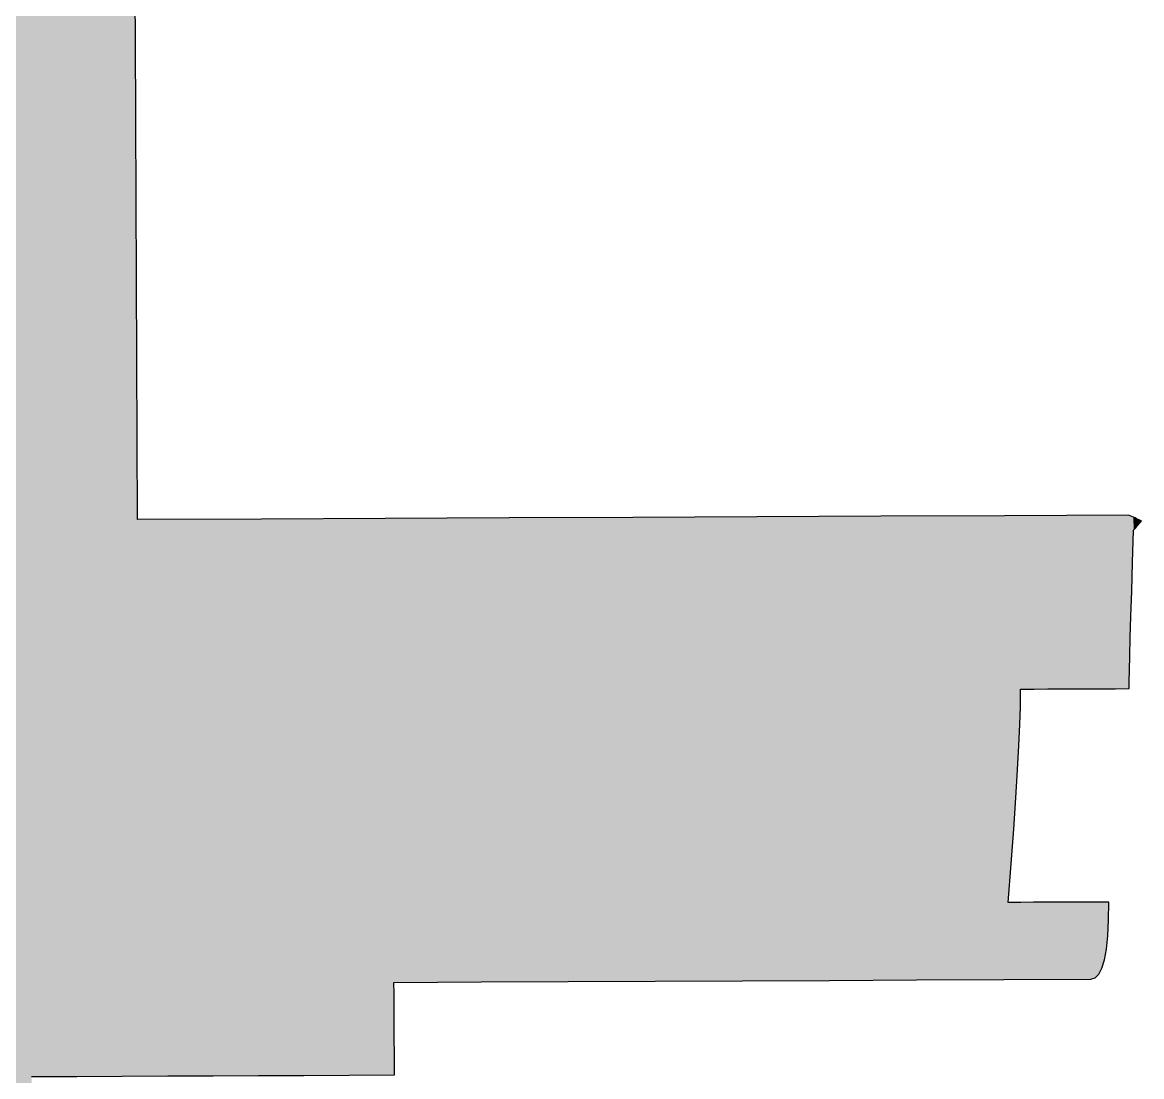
# Model space of a CAD drawing. Extents: x 4.5 to 35.8, y -15.7 to -10.4.
# Drawn here: x 16.374 to 18.541, y -13.656 to -11.614 of the extents above; entities that cross this region are included whole.
import ezdxf

# ---------------------------------------------------------------- set-up
doc = ezdxf.new("R2010")
doc.units = 0
doc.layers.add('LAYER_1', color=7, linetype='CONTINUOUS')

# ---------------------------------------------------------------- blocks, each defined once
blk = doc.blocks.new('*U5')
at = {"layer": 'LAYER_1', "color": 7}
for points in [[(16.3922, -14.2069), (16.3429, -10.4681), (16.3922, -10.4678)], [(16.3429, -14.2071), (16.3429, -10.4681), (16.3922, -14.2069)], [(16.3922, -13.6557), (16.3922, -10.4678), (16.3922, -13.6557)], [(16.3922, -13.6557), (16.3922, -10.4678), (16.3922, -10.4678)], [(16.3922, -13.6557), (16.3922, -10.4678), (16.3923, -13.6557)], [(16.3923, -13.6557), (16.3922, -10.4678), (16.3923, -10.4678)], [(16.3923, -13.6557), (16.3923, -10.4678), (16.3923, -13.6557)], [(16.3923, -13.6557), (16.3923, -10.4678), (16.3923, -10.4678)], [(16.3923, -13.6557), (16.3923, -10.4678), (16.3923, -13.6557)], [(16.3923, -13.6557), (16.3923, -10.4678), (16.3923, -10.4678)], [(16.3923, -13.6557), (16.3923, -10.4678), (16.3924, -13.6557)], [(16.3924, -13.6557), (16.3923, -10.4678), (16.3924, -10.4678)], [(16.3924, -13.6557), (16.3924, -10.4678), (16.3924, -13.6557)], [(16.3924, -13.6557), (16.3924, -10.4678), (16.3924, -10.4678)], [(16.3924, -13.6557), (16.3924, -10.4678), (16.3924, -13.6557)], [(16.3924, -13.6557), (16.3924, -10.4678), (16.3924, -10.4678)], [(16.3924, -13.6557), (16.3924, -10.4678), (16.3925, -13.6557)], [(16.3925, -13.6557), (16.3924, -10.4678), (16.3925, -10.4678)], [(16.3925, -13.6557), (16.3925, -10.4678), (16.4112, -13.6556)], [(16.4112, -13.6556), (16.3925, -10.4678), (16.4112, -10.4678)], [(16.4188, -13.6556), (16.4112, -10.4678), (16.4188, -10.4677)], [(16.4112, -13.6556), (16.4112, -10.4678), (16.4188, -13.6556)], [(16.4188, -13.6556), (16.4188, -10.4677), (16.4265, -13.6556)], [(16.4265, -13.6556), (16.4188, -10.4677), (16.4265, -10.4677)], [(16.4265, -13.6556), (16.4265, -10.4677), (16.4268, -13.6556)], [(16.4268, -13.6556), (16.4265, -10.4677), (16.4268, -10.4677)], [(16.4451, -13.6555), (16.4268, -10.4677), (16.4451, -10.4676)], [(16.4268, -13.6556), (16.4268, -10.4677), (16.4451, -13.6555)], [(16.4713, -13.6554), (16.4451, -10.4676), (16.4713, -10.4675)], [(16.4451, -13.6555), (16.4451, -10.4676), (16.4713, -13.6554)], [(16.48, -13.6553), (16.4713, -10.4675), (16.48, -10.4674)], [(16.4713, -13.6554), (16.4713, -10.4675), (16.48, -13.6553)], [(16.48, -13.6553), (16.48, -10.4674), (16.4976, -13.6552)], [(16.4976, -13.6552), (16.48, -10.4674), (16.4976, -10.4674)], [(16.506, -13.6552), (16.4976, -10.4674), (16.506, -10.4673)], [(16.4976, -13.6552), (16.4976, -10.4674), (16.506, -13.6552)], [(16.506, -13.6552), (16.506, -10.4673), (16.5089, -13.6552)], [(16.5089, -13.6552), (16.506, -10.4673), (16.5089, -10.4673)], [(16.5089, -13.6552), (16.5089, -10.4673), (16.5105, -13.6552)], [(16.5105, -13.6552), (16.5089, -10.4673), (16.5105, -10.4673)], [(16.5105, -13.6552), (16.5105, -10.4673), (16.5108, -13.6552)], [(16.5108, -13.6552), (16.5105, -10.4673), (16.5108, -10.4673)], [(16.5239, -13.6551), (16.5108, -10.4673), (16.5239, -10.4672)], [(16.5108, -13.6552), (16.5108, -10.4673), (16.5239, -13.6551)], [(16.5502, -13.655), (16.5239, -10.4672), (16.5502, -10.4671)], [(16.5239, -13.6551), (16.5239, -10.4672), (16.5502, -13.655)], [(16.5678, -13.6549), (16.5502, -10.4671), (16.5678, -10.467)], [(16.5502, -13.655), (16.5502, -10.4671), (16.5678, -13.6549)], [(16.5678, -13.6549), (16.5678, -10.467), (16.5765, -13.6549)], [(16.5765, -13.6549), (16.5678, -10.467), (16.5765, -10.467)], [(16.5915, -13.6548), (16.5765, -10.467), (16.5915, -10.4669)], [(16.5765, -13.6549), (16.5765, -10.467), (16.5915, -13.6548)], [(16.5915, -13.6548), (16.5915, -11.3362), (16.5922, -13.6548)], [(16.5922, -13.6548), (16.5915, -11.3362), (16.5922, -11.4913)], [(16.5922, -13.6548), (16.5922, -11.4913), (16.593, -13.6548)], [(16.593, -13.6548), (16.5922, -11.4913), (16.593, -11.6465)], [(16.593, -13.6548), (16.593, -11.6465), (16.5937, -13.6548)], [(16.5937, -13.6548), (16.593, -11.6465), (16.5937, -11.8016)], [(16.5937, -13.6548), (16.5937, -11.8016), (16.5944, -13.6548)], [(16.5944, -13.6548), (16.5937, -11.8016), (16.5944, -11.9567)], [(16.5944, -13.6548), (16.5944, -11.9567), (16.5944, -13.6548)], [(16.5944, -13.6548), (16.5944, -11.9567), (16.5944, -11.9661)], [(16.5944, -13.6548), (16.5944, -11.9661), (16.5945, -13.6548)], [(16.5945, -13.6548), (16.5944, -11.9661), (16.5945, -11.9755)], [(16.5945, -13.6548), (16.5945, -11.9755), (16.5945, -13.6548)], [(16.5945, -13.6548), (16.5945, -11.9755), (16.5945, -11.985)], [(16.5945, -13.6548), (16.5945, -11.985), (16.5946, -13.6548)], [(16.5946, -13.6548), (16.5945, -11.985), (16.5946, -11.9944)], [(16.5946, -13.6548), (16.5946, -11.9944), (16.5946, -13.6548)], [(16.5946, -13.6548), (16.5946, -11.9944), (16.5946, -12.0038)], [(16.5946, -13.6548), (16.5946, -12.0038), (16.5946, -13.6548)], [(16.5946, -13.6548), (16.5946, -12.0038), (16.5946, -12.0085)], [(16.5946, -13.6548), (16.5946, -12.0085), (16.5947, -13.6548)], [(16.5947, -13.6548), (16.5946, -12.0085), (16.5947, -12.0179)], [(16.5947, -13.6548), (16.5947, -12.0179), (16.5947, -13.6548)], [(16.5947, -13.6548), (16.5947, -12.0179), (16.5947, -12.0273)], [(16.5947, -13.6548), (16.5947, -12.0273), (16.5948, -13.6548)], [(16.5948, -13.6548), (16.5947, -12.0273), (16.5948, -12.0367)], [(16.5948, -13.6548), (16.5948, -12.0367), (16.5951, -13.6548)], [(16.5951, -13.6548), (16.5948, -12.0367), (16.5951, -12.1119)], [(16.5951, -13.6548), (16.5951, -12.1119), (16.5958, -13.6548)], [(16.5958, -13.6548), (16.5951, -12.1119), (16.5958, -12.267)], [(16.5958, -13.6548), (16.5958, -12.267), (16.5966, -13.6548)], [(16.5966, -13.6548), (16.5958, -12.267), (16.5966, -12.4222)], [(16.5966, -13.6548), (16.5966, -12.4222), (16.5973, -13.6548)], [(16.5973, -13.6548), (16.5966, -12.4222), (16.5973, -12.5773)], [(16.5973, -13.6548), (16.5973, -12.5773), (16.6008, -13.6548)], [(16.6008, -13.6548), (16.5973, -12.5773), (16.6008, -12.5773)], [(16.6008, -13.6548), (16.6008, -12.5773), (16.6021, -13.6548)], [(16.6021, -13.6548), (16.6008, -12.5773), (16.6021, -12.5773)], [(16.6021, -13.6548), (16.6021, -12.5773), (16.6028, -13.6548)], [(16.6028, -13.6548), (16.6021, -12.5773), (16.6028, -12.5773)], [(16.6028, -13.6548), (16.6028, -12.5773), (16.603, -13.6548)], [(16.603, -13.6548), (16.6028, -12.5773), (16.603, -12.5773)], [(16.603, -13.6548), (16.603, -12.5773), (16.6033, -13.6548)], [(16.6033, -13.6548), (16.603, -12.5773), (16.6033, -12.5773)], [(16.6033, -13.6548), (16.6033, -12.5773), (16.6034, -13.6548)], [(16.6034, -13.6548), (16.6033, -12.5773), (16.6034, -12.5773)], [(16.6034, -13.6548), (16.6034, -12.5773), (16.6035, -13.6548)], [(16.6035, -13.6548), (16.6034, -12.5773), (16.6035, -12.5773)], [(16.6035, -13.6548), (16.6035, -12.5773), (16.6037, -13.6547)], [(16.6037, -13.6547), (16.6035, -12.5773), (16.6037, -12.5773)], [(16.6037, -13.6547), (16.6037, -12.5773), (16.604, -13.6547)], [(16.604, -13.6547), (16.6037, -12.5773), (16.604, -12.5773)], [(16.604, -13.6547), (16.604, -12.5773), (16.6042, -13.6547)], [(16.6042, -13.6547), (16.604, -12.5773), (16.6042, -12.5773)], [(16.6042, -13.6547), (16.6042, -12.5773), (16.6045, -13.6547)], [(16.6045, -13.6547), (16.6042, -12.5773), (16.6045, -12.5773)], [(16.6045, -13.6547), (16.6045, -12.5773), (16.6047, -13.6547)], [(16.6047, -13.6547), (16.6045, -12.5773), (16.6047, -12.5773)], [(16.6047, -13.6547), (16.6047, -12.5773), (16.6047, -13.6547)], [(16.6047, -13.6547), (16.6047, -12.5773), (16.6047, -12.5773)], [(16.6047, -13.6547), (16.6047, -12.5773), (16.6053, -13.6547)], [(16.6053, -13.6547), (16.6047, -12.5773), (16.6053, -12.5773)], [(16.6053, -13.6547), (16.6053, -12.5773), (16.606, -13.6547)], [(16.606, -13.6547), (16.6053, -12.5773), (16.606, -12.5773)], [(16.606, -13.6547), (16.606, -12.5773), (16.606, -13.6547)], [(16.606, -13.6547), (16.606, -12.5773), (16.606, -12.5773)], [(16.606, -13.6547), (16.606, -12.5773), (16.6068, -13.6547)], [(16.6068, -13.6547), (16.606, -12.5773), (16.6068, -12.5773)], [(16.6068, -13.6547), (16.6068, -12.5773), (16.6073, -13.6547)], [(16.6073, -13.6547), (16.6068, -12.5773), (16.6073, -12.5773)], [(16.6073, -13.6547), (16.6073, -12.5773), (16.6075, -13.6547)], [(16.6075, -13.6547), (16.6073, -12.5773), (16.6075, -12.5773)], [(16.6075, -13.6547), (16.6075, -12.5773), (16.6082, -13.6547)], [(16.6082, -13.6547), (16.6075, -12.5773), (16.6082, -12.5773)], [(16.6082, -13.6547), (16.6082, -12.5773), (16.6086, -13.6547)], [(16.6086, -13.6547), (16.6082, -12.5773), (16.6086, -12.5773)], [(16.6086, -13.6547), (16.6086, -12.5773), (16.609, -13.6547)], [(16.609, -13.6547), (16.6086, -12.5773), (16.609, -12.5773)], [(16.609, -13.6547), (16.609, -12.5773), (16.6097, -13.6547)], [(16.6097, -13.6547), (16.609, -12.5773), (16.6097, -12.5773)], [(16.6097, -13.6547), (16.6097, -12.5773), (16.6099, -13.6547)], [(16.6099, -13.6547), (16.6097, -12.5773), (16.6099, -12.5773)], [(16.6099, -13.6547), (16.6099, -12.5773), (16.6104, -13.6547)], [(16.6104, -13.6547), (16.6099, -12.5773), (16.6104, -12.5773)], [(16.6112, -13.6547), (16.6104, -12.5773), (16.6112, -12.5772)], [(16.6104, -13.6547), (16.6104, -12.5773), (16.6112, -13.6547)], [(16.6556, -13.6545), (16.6112, -12.5772), (16.6556, -12.577)], [(16.6112, -13.6547), (16.6112, -12.5772), (16.6556, -13.6545)], [(16.6925, -13.6543), (16.6556, -12.577), (16.6925, -12.5769)], [(16.6556, -13.6545), (16.6556, -12.577), (16.6925, -13.6543)], [(16.6925, -13.6543), (16.6925, -12.5769), (16.6931, -13.6543)], [(16.6931, -13.6543), (16.6925, -12.5769), (16.6931, -12.5769)], [(16.7435, -13.6541), (16.6931, -12.5769), (16.7435, -12.5766)], [(16.6931, -13.6543), (16.6931, -12.5769), (16.7435, -13.6541)], [(16.7804, -13.6539), (16.7435, -12.5766), (16.7804, -12.5765)], [(16.7435, -13.6541), (16.7435, -12.5766), (16.7804, -13.6539)], [(16.7804, -13.6539), (16.7804, -12.5765), (16.781, -13.6539)], [(16.781, -13.6539), (16.7804, -12.5765), (16.781, -12.5765)], [(16.8313, -13.6537), (16.781, -12.5765), (16.8313, -12.5762)], [(16.781, -13.6539), (16.781, -12.5765), (16.8313, -13.6537)], [(16.8313, -13.6537), (16.8313, -12.5762), (16.837, -13.6537)], [(16.837, -13.6537), (16.8313, -12.5762), (16.837, -12.5762)], [(16.8682, -13.6535), (16.837, -12.5762), (16.8682, -12.5761)], [(16.837, -13.6537), (16.837, -12.5762), (16.8682, -13.6535)], [(16.8682, -13.6535), (16.8682, -12.5761), (16.8688, -13.6535)], [(16.8688, -13.6535), (16.8682, -12.5761), (16.8688, -12.5761)], [(16.8688, -13.6535), (16.8688, -12.5761), (16.8697, -13.6535)], [(16.8697, -13.6535), (16.8688, -12.5761), (16.8697, -12.5761)], [(16.9191, -13.6533), (16.8697, -12.5761), (16.9191, -12.5758)], [(16.8697, -13.6535), (16.8697, -12.5761), (16.9191, -13.6533)], [(16.956, -13.6531), (16.9191, -12.5758), (16.956, -12.5757)], [(16.9191, -13.6533), (16.9191, -12.5758), (16.956, -13.6531)], [(16.956, -13.6531), (16.956, -12.5757), (16.9566, -13.6531)], [(16.9566, -13.6531), (16.956, -12.5757), (16.9566, -12.5757)], [(16.9697, -13.653), (16.9566, -12.5757), (16.9697, -12.5756)], [(16.9566, -13.6531), (16.9566, -12.5757), (16.9697, -13.653)], [(17.0069, -13.6529), (16.9697, -12.5756), (17.0069, -12.5755)], [(16.9697, -13.653), (16.9697, -12.5756), (17.0069, -13.6529)], [(17.0438, -13.6527), (17.0069, -12.5755), (17.0438, -12.5753)], [(17.0069, -13.6529), (17.0069, -12.5755), (17.0438, -13.6527)], [(17.0438, -13.6527), (17.0438, -12.5753), (17.0444, -13.6527)], [(17.0444, -13.6527), (17.0438, -12.5753), (17.0444, -12.5753)], [(17.0768, -13.6525), (17.0444, -12.5753), (17.0768, -12.5751)], [(17.0444, -13.6527), (17.0444, -12.5753), (17.0768, -13.6525)], [(17.0768, -13.6525), (17.0768, -12.5751), (17.0936, -13.6525)], [(17.0936, -13.6525), (17.0768, -12.5751), (17.0936, -12.5751)], [(17.0936, -13.4733), (17.0936, -12.5751), (17.0938, -13.4733)], [(17.0938, -13.4733), (17.0936, -12.5751), (17.0938, -12.5751)], [(17.0938, -13.4733), (17.0938, -12.5751), (17.0939, -13.4733)], [(17.0939, -13.4733), (17.0938, -12.5751), (17.0939, -12.5751)], [(17.0939, -13.4733), (17.0939, -12.5751), (17.094, -13.4733)], [(17.094, -13.4733), (17.0939, -12.5751), (17.094, -12.5751)], [(17.094, -13.4733), (17.094, -12.5751), (17.0942, -13.4733)], [(17.0942, -13.4733), (17.094, -12.5751), (17.0942, -12.5751)], [(17.0942, -13.4733), (17.0942, -12.5751), (17.0943, -13.4733)], [(17.0943, -13.4733), (17.0942, -12.5751), (17.0943, -12.5751)], [(17.0943, -13.4733), (17.0943, -12.5751), (17.0945, -13.4733)], [(17.0945, -13.4733), (17.0943, -12.5751), (17.0945, -12.5751)], [(17.0945, -13.4733), (17.0945, -12.5751), (17.0946, -13.4733)], [(17.0946, -13.4733), (17.0945, -12.5751), (17.0946, -12.5751)], [(17.0946, -13.4733), (17.0946, -12.5751), (17.0947, -13.4733)], [(17.0947, -13.4733), (17.0946, -12.5751), (17.0947, -12.5751)], [(17.1316, -13.4731), (17.0947, -12.5751), (17.1316, -12.5749)], [(17.0947, -13.4733), (17.0947, -12.5751), (17.1316, -13.4731)], [(17.1316, -13.4731), (17.1316, -12.5749), (17.1322, -13.4731)], [(17.1322, -13.4731), (17.1316, -12.5749), (17.1322, -12.5749)], [(17.1479, -13.473), (17.1322, -12.5749), (17.1479, -12.5748)], [(17.1322, -13.4731), (17.1322, -12.5749), (17.1479, -13.473)], [(17.2195, -13.4727), (17.1479, -12.5748), (17.2195, -12.5745)], [(17.1479, -13.473), (17.1479, -12.5748), (17.2195, -13.4727)], [(17.2195, -13.4727), (17.2195, -12.5745), (17.2201, -13.4727)], [(17.2201, -13.4727), (17.2195, -12.5745), (17.2201, -12.5745)], [(17.2622, -13.4725), (17.2201, -12.5745), (17.2622, -12.5743)], [(17.2201, -13.4727), (17.2201, -12.5745), (17.2622, -13.4725)], [(17.3073, -13.4723), (17.2622, -12.5743), (17.3073, -12.5741)], [(17.2622, -13.4725), (17.2622, -12.5743), (17.3073, -13.4723)], [(17.3073, -13.4723), (17.3073, -12.5741), (17.3074, -13.4723)], [(17.3074, -13.4723), (17.3073, -12.5741), (17.3074, -12.5741)], [(17.3074, -13.4723), (17.3074, -12.5741), (17.3074, -13.4723)], [(17.3074, -13.4723), (17.3074, -12.5741), (17.3074, -12.5741)], [(17.3074, -13.4723), (17.3074, -12.5741), (17.3075, -13.4723)], [(17.3075, -13.4723), (17.3074, -12.5741), (17.3075, -12.5741)], [(17.3075, -13.4723), (17.3075, -12.5741), (17.3076, -13.4723)], [(17.3076, -13.4723), (17.3075, -12.5741), (17.3076, -12.5741)], [(17.3076, -13.4723), (17.3076, -12.5741), (17.3076, -13.4723)], [(17.3076, -13.4723), (17.3076, -12.5741), (17.3076, -12.5741)], [(17.3076, -13.4723), (17.3076, -12.5741), (17.3077, -13.4723)], [(17.3077, -13.4723), (17.3076, -12.5741), (17.3077, -12.5741)], [(17.3077, -13.4723), (17.3077, -12.5741), (17.3078, -13.4723)], [(17.3078, -13.4723), (17.3077, -12.5741), (17.3078, -12.5741)], [(17.3078, -13.4723), (17.3078, -12.5741), (17.3079, -13.4723)], [(17.3079, -13.4723), (17.3078, -12.5741), (17.3079, -12.5741)], [(17.3165, -13.4722), (17.3079, -12.5741), (17.3165, -12.574)], [(17.3079, -13.4723), (17.3079, -12.5741), (17.3165, -13.4722)], [(17.4261, -13.4717), (17.3165, -12.574), (17.4261, -12.5735)], [(17.3165, -13.4722), (17.3165, -12.574), (17.4261, -13.4717)], [(17.4261, -13.4717), (17.4261, -12.5735), (17.4305, -13.4717)], [(17.4305, -13.4717), (17.4261, -12.5735), (17.4305, -12.5735)], [(17.4305, -13.4717), (17.4305, -12.5735), (17.4308, -13.4717)], [(17.4308, -13.4717), (17.4305, -12.5735), (17.4308, -12.5735)], [(17.5562, -13.4711), (17.4308, -12.5735), (17.5562, -12.5729)], [(17.4308, -13.4717), (17.4308, -12.5735), (17.5562, -13.4711)], [(17.5994, -13.4709), (17.5562, -12.5729), (17.5994, -12.5727)], [(17.5562, -13.4711), (17.5562, -12.5729), (17.5994, -13.4709)], [(17.7043, -13.4704), (17.5994, -12.5727), (17.7043, -12.5723)], [(17.5994, -13.4709), (17.5994, -12.5727), (17.7043, -13.4704)], [(17.768, -13.4701), (17.7043, -12.5723), (17.768, -12.572)], [(17.7043, -13.4704), (17.7043, -12.5723), (17.768, -13.4701)], [(17.796, -13.47), (17.768, -12.572), (17.796, -12.5719)], [(17.768, -13.4701), (17.768, -12.572), (17.796, -13.47)], [(17.8914, -13.4695), (17.796, -12.5719), (17.8914, -12.5714)], [(17.796, -13.47), (17.796, -12.5719), (17.8914, -13.4695)], [(17.9366, -13.4693), (17.8914, -12.5714), (17.9366, -12.5712)], [(17.8914, -13.4695), (17.8914, -12.5714), (17.9366, -13.4693)], [(17.9825, -13.4691), (17.9366, -12.5712), (17.9825, -12.571)], [(17.9366, -13.4693), (17.9366, -12.5712), (17.9825, -13.4691)], [(18.0357, -13.4689), (17.9825, -12.571), (18.0357, -12.5708)], [(17.9825, -13.4691), (17.9825, -12.571), (18.0357, -13.4689)], [(18.1052, -13.4685), (18.0357, -12.5708), (18.1052, -12.5704)], [(18.0357, -13.4689), (18.0357, -12.5708), (18.1052, -13.4685)], [(18.2606, -13.4678), (18.1052, -12.5704), (18.2606, -12.5697)], [(18.1052, -13.4685), (18.1052, -12.5704), (18.2606, -13.4678)], [(18.2606, -13.4678), (18.2606, -12.5697), (18.2738, -13.4677)], [(18.2738, -13.4677), (18.2606, -12.5697), (18.2738, -12.5697)], [(18.2738, -13.4677), (18.2738, -12.5697), (18.2755, -13.4677)], [(18.2755, -13.4677), (18.2738, -12.5697), (18.2755, -12.5697)], [(18.2827, -13.4677), (18.2755, -12.5697), (18.2827, -12.5696)], [(18.2755, -13.4677), (18.2755, -12.5697), (18.2827, -13.4677)], [(18.2827, -13.3184), (18.2827, -12.5696), (18.2884, -13.244)], [(18.2884, -13.244), (18.2827, -12.5696), (18.2884, -12.5696)], [(18.2884, -13.244), (18.2884, -12.5696), (18.2933, -13.1765)], [(18.2933, -13.1765), (18.2884, -12.5696), (18.2933, -12.5696)], [(18.2933, -13.1765), (18.2933, -12.5696), (18.2975, -13.1157)], [(18.2975, -13.1157), (18.2933, -12.5696), (18.2975, -12.5696)], [(18.2975, -13.1157), (18.2975, -12.5696), (18.3008, -13.0616)], [(18.3008, -13.0616), (18.2975, -12.5696), (18.3008, -12.5696)], [(18.3034, -13.0143), (18.3008, -12.5696), (18.3034, -12.5695)], [(18.3008, -13.0616), (18.3008, -12.5696), (18.3034, -13.0143)], [(18.3034, -13.0143), (18.3034, -12.5695), (18.3052, -12.9738)], [(18.3052, -12.9738), (18.3034, -12.5695), (18.3052, -12.5695)], [(18.3052, -12.9738), (18.3052, -12.5695), (18.3062, -12.94)], [(18.3062, -12.94), (18.3052, -12.5695), (18.3062, -12.5695)], [(18.3062, -12.94), (18.3062, -12.5695), (18.3064, -12.9129)], [(18.3064, -12.9129), (18.3062, -12.5695), (18.3064, -12.5695)], [(18.3064, -12.9129), (18.3064, -12.5695), (18.3064, -12.912)], [(18.3064, -12.912), (18.3064, -12.5695), (18.3064, -12.5695)], [(18.3064, -12.911), (18.3064, -12.5695), (18.3064, -12.9101)], [(18.3064, -12.9101), (18.3064, -12.5695), (18.3064, -12.5695)], [(18.3064, -12.9101), (18.3064, -12.5695), (18.3064, -12.9092)], [(18.3064, -12.9092), (18.3064, -12.5695), (18.3064, -12.5695)], [(18.3064, -12.9083), (18.3064, -12.5695), (18.3064, -12.9074)], [(18.3064, -12.9074), (18.3064, -12.5695), (18.3064, -12.5695)], [(18.3064, -12.9074), (18.3064, -12.5695), (18.3065, -12.9064)], [(18.3065, -12.9064), (18.3064, -12.5695), (18.3065, -12.5695)], [(18.3065, -12.9055), (18.3065, -12.5695), (18.307, -12.9055)], [(18.307, -12.9055), (18.3065, -12.5695), (18.307, -12.5695)], [(18.3314, -12.9054), (18.307, -12.5695), (18.3314, -12.5694)], [(18.307, -12.9055), (18.307, -12.5695), (18.3314, -12.9054)], [(18.3314, -12.9054), (18.3314, -12.5694), (18.3328, -12.9054)], [(18.3328, -12.9054), (18.3314, -12.5694), (18.3328, -12.5694)], [(18.3522, -12.9053), (18.3328, -12.5694), (18.3522, -12.5693)], [(18.3328, -12.9054), (18.3328, -12.5694), (18.3522, -12.9053)], [(18.3522, -12.9053), (18.3522, -12.5693), (18.3557, -12.9052)], [(18.3557, -12.9052), (18.3522, -12.5693), (18.3557, -12.5693)], [(18.3557, -12.9052), (18.3557, -12.5693), (18.359, -12.9052)], [(18.359, -12.9052), (18.3557, -12.5693), (18.359, -12.5693)], [(18.38, -12.9051), (18.359, -12.5693), (18.38, -12.5692)], [(18.359, -12.9052), (18.359, -12.5693), (18.38, -12.9051)], [(18.38, -12.9051), (18.38, -12.5692), (18.3853, -12.9051)], [(18.3853, -12.9051), (18.38, -12.5692), (18.3853, -12.5692)], [(18.4044, -12.905), (18.3853, -12.5692), (18.4044, -12.5691)], [(18.3853, -12.9051), (18.3853, -12.5692), (18.4044, -12.905)], [(18.4044, -12.905), (18.4044, -12.5691), (18.4116, -12.905)], [(18.4116, -12.905), (18.4044, -12.5691), (18.4116, -12.5691)], [(18.4287, -12.9049), (18.4116, -12.5691), (18.4287, -12.569)], [(18.4116, -12.905), (18.4116, -12.5691), (18.4287, -12.9049)], [(18.4379, -12.9048), (18.4287, -12.569), (18.4379, -12.5689)], [(18.4287, -12.9049), (18.4287, -12.569), (18.4379, -12.9048)], [(18.4379, -12.9048), (18.4379, -12.5689), (18.4423, -12.9048)], [(18.4423, -12.9048), (18.4379, -12.5689), (18.4423, -12.5689)], [(18.4423, -12.9048), (18.4423, -12.5689), (18.4507, -12.9048)], [(18.4507, -12.9048), (18.4423, -12.5689), (18.4507, -12.5689)], [(18.4507, -12.9048), (18.4507, -12.5689), (18.453, -12.9047)], [(18.453, -12.9047), (18.4507, -12.5689), (18.453, -12.5689)], [(18.458, -12.9047), (18.453, -12.5689), (18.458, -12.5688)], [(18.453, -12.9047), (18.453, -12.5689), (18.458, -12.9047)], [(18.458, -12.9047), (18.458, -12.5688), (18.4641, -12.9047)], [(18.4641, -12.9047), (18.458, -12.5688), (18.4641, -12.5688)], [(18.4641, -12.9047), (18.4641, -12.5688), (18.4642, -12.9047)], [(18.4642, -12.9047), (18.4641, -12.5688), (18.4642, -12.5688)], [(18.4642, -12.9047), (18.4642, -12.5688), (18.469, -12.9047)], [(18.469, -12.9047), (18.4642, -12.5688), (18.469, -12.5688)], [(18.469, -12.9047), (18.469, -12.5688), (18.4728, -12.9046)], [(18.4728, -12.9046), (18.469, -12.5688), (18.4728, -12.5688)], [(18.4728, -12.9046), (18.4728, -12.5688), (18.4755, -12.9046)], [(18.4755, -12.9046), (18.4728, -12.5688), (18.4755, -12.5688)], [(18.4755, -12.9046), (18.4755, -12.5688), (18.477, -12.9046)], [(18.477, -12.9046), (18.4755, -12.5688), (18.477, -12.5688)], [(18.477, -12.9046), (18.477, -12.5688), (18.4774, -12.9046)], [(18.4774, -12.9046), (18.477, -12.5688), (18.4774, -12.5688)], [(18.4905, -12.9046), (18.4774, -12.5688), (18.4905, -12.5687)], [(18.4774, -12.9046), (18.4774, -12.5688), (18.4905, -12.9046)], [(18.5152, -12.9044), (18.4905, -12.5687), (18.5152, -12.5686)], [(18.4905, -12.9046), (18.4905, -12.5687), (18.5152, -12.9044)], [(18.5152, -12.9044), (18.5152, -12.5686), (18.5168, -12.9044)], [(18.5168, -12.9044), (18.5152, -12.5686), (18.5168, -12.5693)], [(18.5168, -12.9044), (18.5168, -12.5693), (18.5168, -12.8901)], [(18.5168, -12.8901), (18.5168, -12.5693), (18.5168, -12.5693)], [(18.5168, -12.8901), (18.5168, -12.5693), (18.5172, -12.8689)], [(18.5172, -12.8689), (18.5168, -12.5693), (18.5172, -12.5694)], [(18.5172, -12.8689), (18.5172, -12.5694), (18.5179, -12.8408)], [(18.5179, -12.8408), (18.5172, -12.5694), (18.5179, -12.5697)], [(18.5179, -12.8408), (18.5179, -12.5697), (18.5184, -12.821)], [(18.5184, -12.821), (18.5179, -12.5697), (18.5184, -12.5699)], [(18.5184, -12.821), (18.5184, -12.5699), (18.5188, -12.8059)], [(18.5188, -12.8059), (18.5184, -12.5699), (18.5188, -12.5701)], [(18.5188, -12.8059), (18.5188, -12.5701), (18.5201, -12.7642)], [(18.5201, -12.7642), (18.5188, -12.5701), (18.5201, -12.5707)], [(18.5201, -12.7642), (18.5201, -12.5707), (18.5216, -12.7156)], [(18.5216, -12.7156), (18.5201, -12.5707), (18.5216, -12.5713)], [(18.5216, -12.7156), (18.5216, -12.5713), (18.5216, -12.7136)], [(18.5216, -12.7136), (18.5216, -12.5713), (18.5216, -12.5713)], [(18.5216, -12.7136), (18.5216, -12.5713), (18.5234, -12.6602)], [(18.5234, -12.6602), (18.5216, -12.5713), (18.5234, -12.5721)], [(18.5234, -12.6602), (18.5234, -12.5721), (18.5248, -12.6161)], [(18.5248, -12.6161), (18.5234, -12.5721), (18.5248, -12.5727)], [(18.5248, -12.6161), (18.5248, -12.5727), (18.5254, -12.5979)], [(18.5254, -12.5979), (18.5248, -12.5727), (18.5254, -12.573)], [(18.5254, -12.5979), (18.5254, -12.573), (18.5273, -12.5956)], [(18.5273, -12.5956), (18.5254, -12.573), (18.5273, -12.5738)], [(18.5273, -12.5956), (18.5273, -12.5738), (18.528, -12.5948)], [(18.528, -12.5948), (18.5273, -12.5738), (18.528, -12.5741)], [(18.528, -12.5948), (18.528, -12.5741), (18.5293, -12.5933)], [(18.5293, -12.5933), (18.528, -12.5741), (18.5293, -12.5746)], [(18.5293, -12.5933), (18.5293, -12.5746), (18.5312, -12.591)], [(18.5312, -12.591), (18.5293, -12.5746), (18.5312, -12.5755)], [(18.5312, -12.591), (18.5312, -12.5755), (18.5312, -12.591)], [(18.5312, -12.591), (18.5312, -12.5755), (18.5312, -12.5755)], [(18.5312, -12.591), (18.5312, -12.5755), (18.5331, -12.5887)], [(18.5331, -12.5887), (18.5312, -12.5755), (18.5331, -12.5763)], [(18.5331, -12.5887), (18.5331, -12.5763), (18.5344, -12.5872)], [(18.5344, -12.5872), (18.5331, -12.5763), (18.5344, -12.5768)], [(18.5344, -12.5872), (18.5344, -12.5768), (18.535, -12.5865)], [(18.535, -12.5865), (18.5344, -12.5768), (18.535, -12.5771)], [(18.535, -12.5865), (18.535, -12.5771), (18.537, -12.5842)], [(18.537, -12.5842), (18.535, -12.5771), (18.537, -12.5779)], [(18.537, -12.5842), (18.537, -12.5779), (18.5376, -12.5834)], [(18.5376, -12.5834), (18.537, -12.5779), (18.5376, -12.5782)], [(18.5376, -12.5834), (18.5376, -12.5782), (18.5388, -12.5819)], [(18.5388, -12.5819), (18.5376, -12.5782), (18.5388, -12.5787)], [(18.5388, -12.5819), (18.5388, -12.5787), (18.5389, -12.5819)], [(18.5389, -12.5819), (18.5388, -12.5787), (18.5389, -12.5787)], [(18.5389, -12.5819), (18.5389, -12.5787), (18.5408, -12.5796)], [(18.2827, -13.4677), (18.2827, -13.3184), (18.2884, -13.4677)], [(18.2884, -13.4677), (18.2827, -13.3184), (18.2884, -13.3184)], [(18.2933, -13.4676), (18.2884, -13.3184), (18.2933, -13.3183)], [(18.2884, -13.4677), (18.2884, -13.3184), (18.2933, -13.4676)], [(18.2933, -13.4676), (18.2933, -13.3183), (18.2975, -13.4676)], [(18.2975, -13.4676), (18.2933, -13.3183), (18.2975, -13.3183)], [(18.2975, -13.4676), (18.2975, -13.3183), (18.3008, -13.4676)], [(18.3008, -13.4676), (18.2975, -13.3183), (18.3008, -13.3183)], [(18.3008, -13.4676), (18.3008, -13.3183), (18.3034, -13.4676)], [(18.3034, -13.4676), (18.3008, -13.3183), (18.3034, -13.3183)], [(18.3034, -13.4676), (18.3034, -13.3183), (18.3052, -13.4676)], [(18.3052, -13.4676), (18.3034, -13.3183), (18.3052, -13.3183)], [(18.3052, -13.4676), (18.3052, -13.3183), (18.3062, -13.4676)], [(18.3062, -13.4676), (18.3052, -13.3183), (18.3062, -13.3183)], [(18.3062, -13.4676), (18.3062, -13.3183), (18.3064, -13.4676)], [(18.3064, -13.4676), (18.3062, -13.3183), (18.3064, -13.3183)], [(18.3064, -13.4676), (18.3064, -13.3183), (18.3064, -13.4676)], [(18.3064, -13.4676), (18.3064, -13.3183), (18.3064, -13.3183)], [(18.3064, -13.4676), (18.3064, -13.3183), (18.3064, -13.4676)], [(18.3064, -13.4676), (18.3064, -13.3183), (18.3064, -13.3183)], [(18.3064, -13.4676), (18.3064, -13.3183), (18.3064, -13.4676)], [(18.3064, -13.4676), (18.3064, -13.3183), (18.3064, -13.3183)], [(18.3064, -13.4676), (18.3064, -13.3183), (18.3064, -13.4676)], [(18.3064, -13.4676), (18.3064, -13.3183), (18.3064, -13.3183)], [(18.3064, -13.4676), (18.3064, -13.3183), (18.3065, -13.4676)], [(18.3065, -13.4676), (18.3064, -13.3183), (18.3065, -13.3183)], [(18.3065, -13.4676), (18.3065, -13.3183), (18.307, -13.4676)], [(18.307, -13.4676), (18.3065, -13.3183), (18.307, -13.3183)], [(18.3314, -13.4675), (18.307, -13.3183), (18.3314, -13.3182)], [(18.307, -13.4676), (18.307, -13.3183), (18.3314, -13.4675)], [(18.3314, -13.4675), (18.3314, -13.3182), (18.3328, -13.4675)], [(18.3328, -13.4675), (18.3314, -13.3182), (18.3328, -13.3182)], [(18.3522, -13.4674), (18.3328, -13.3182), (18.3522, -13.3181)], [(18.3328, -13.4675), (18.3328, -13.3182), (18.3522, -13.4674)], [(18.3522, -13.4674), (18.3522, -13.3181), (18.3557, -13.4674)], [(18.3557, -13.4674), (18.3522, -13.3181), (18.3557, -13.3181)], [(18.3557, -13.4674), (18.3557, -13.3181), (18.359, -13.4673)], [(18.359, -13.4673), (18.3557, -13.3181), (18.359, -13.3181)], [(18.38, -13.4672), (18.359, -13.3181), (18.38, -13.318)], [(18.359, -13.4673), (18.359, -13.3181), (18.38, -13.4672)], [(18.38, -13.4672), (18.38, -13.318), (18.3853, -13.4672)], [(18.3853, -13.4672), (18.38, -13.318), (18.3853, -13.318)], [(18.4044, -13.4671), (18.3853, -13.318), (18.4044, -13.3179)], [(18.3853, -13.4672), (18.3853, -13.318), (18.4044, -13.4671)], [(18.4044, -13.4671), (18.4044, -13.3179), (18.4116, -13.4671)], [(18.4116, -13.4671), (18.4044, -13.3179), (18.4116, -13.3179)], [(18.4287, -13.467), (18.4116, -13.3179), (18.4287, -13.3178)], [(18.4116, -13.4671), (18.4116, -13.3179), (18.4287, -13.467)], [(18.4287, -13.467), (18.4287, -13.3178), (18.4379, -13.467)], [(18.4379, -13.467), (18.4287, -13.3178), (18.4379, -13.3178)], [(18.4379, -13.467), (18.4379, -13.3178), (18.4423, -13.4669)], [(18.4423, -13.4669), (18.4379, -13.3178), (18.4423, -13.3178)], [(18.4423, -13.4669), (18.4423, -13.3178), (18.4507, -13.4646)], [(18.4507, -13.4646), (18.4423, -13.3178), (18.4507, -13.3178)], [(18.453, -13.4624), (18.4507, -13.3178), (18.453, -13.3177)], [(18.4507, -13.4646), (18.4507, -13.3178), (18.453, -13.4624)], [(18.453, -13.4624), (18.453, -13.3177), (18.458, -13.4576)], [(18.458, -13.4576), (18.453, -13.3177), (18.458, -13.3177)], [(18.458, -13.4576), (18.458, -13.3177), (18.4641, -13.446)], [(18.4641, -13.446), (18.458, -13.3177), (18.4641, -13.3177)], [(18.4641, -13.446), (18.4641, -13.3177), (18.4642, -13.4455)], [(18.4642, -13.4455), (18.4641, -13.3177), (18.4642, -13.3177)], [(18.4642, -13.4455), (18.4642, -13.3177), (18.469, -13.4297)], [(18.469, -13.4297), (18.4642, -13.3177), (18.469, -13.3177)], [(18.469, -13.4297), (18.469, -13.3177), (18.4728, -13.4087)], [(18.4728, -13.4087), (18.469, -13.3177), (18.4728, -13.3177)], [(18.4728, -13.4087), (18.4728, -13.3177), (18.4755, -13.3831)], [(18.4755, -13.3831), (18.4728, -13.3177), (18.4755, -13.3177)], [(18.4755, -13.3831), (18.4755, -13.3177), (18.477, -13.3527)], [(18.477, -13.3527), (18.4755, -13.3177), (18.477, -13.3177)], [(18.477, -13.3527), (18.477, -13.3177), (18.4774, -13.3177)], [(17.0936, -13.6525), (17.0936, -13.4733), (17.0938, -13.6525)], [(17.0938, -13.6525), (17.0936, -13.4733), (17.0938, -13.4957)], [(17.0938, -13.6525), (17.0938, -13.4957), (17.0939, -13.6525)], [(17.0939, -13.6525), (17.0938, -13.4957), (17.0939, -13.5181)], [(17.0939, -13.6525), (17.0939, -13.5181), (17.094, -13.6525)], [(17.094, -13.6525), (17.0939, -13.5181), (17.094, -13.5405)], [(17.094, -13.6525), (17.094, -13.5405), (17.0942, -13.6525)], [(17.0942, -13.6525), (17.094, -13.5405), (17.0942, -13.5629)], [(17.0942, -13.6525), (17.0942, -13.5629), (17.0943, -13.6525)], [(17.0943, -13.6525), (17.0942, -13.5629), (17.0943, -13.5853)], [(17.0943, -13.6525), (17.0943, -13.5853), (17.0945, -13.6525)], [(17.0945, -13.6525), (17.0943, -13.5853), (17.0945, -13.6077)], [(17.0945, -13.6525), (17.0945, -13.6077), (17.0946, -13.6525)], [(17.0946, -13.6525), (17.0945, -13.6077), (17.0946, -13.6301)], [(17.0946, -13.6525), (17.0946, -13.6301), (17.0947, -13.6525)]]:
    blk.add_solid(points, dxfattribs=at)
blk = doc.blocks.new('BLOCK_2')
at = {"layer": 'LAYER_1'}
blk.add_lwpolyline([(16.3922, -13.6557), (16.48, -13.6553), (16.5678, -13.6549), (16.6556, -13.6545), (16.7435, -13.6541), (16.8313, -13.6537), (16.9191, -13.6533), (17.0069, -13.6529), (17.0947, -13.6525), (17.0946, -13.6301), (17.0945, -13.6077), (17.0943, -13.5853), (17.0942, -13.5629), (17.094, -13.5405), (17.0939, -13.5181), (17.0938, -13.4957), (17.0936, -13.4733), (17.2622, -13.4725), (17.4308, -13.4717), (17.5994, -13.4709), (17.768, -13.4701), (17.9366, -13.4693), (18.1052, -13.4685), (18.2738, -13.4677), (18.4423, -13.4669), (18.4507, -13.4646), (18.458, -13.4576), (18.4641, -13.446), (18.469, -13.4297), (18.4728, -13.4087), (18.4755, -13.3831), (18.477, -13.3527), (18.4774, -13.3177), (18.453, -13.3177), (18.4287, -13.3178), (18.4044, -13.3179), (18.38, -13.318), (18.3557, -13.3181), (18.3314, -13.3182), (18.307, -13.3183), (18.2827, -13.3184), (18.2884, -13.244), (18.2933, -13.1765), (18.2975, -13.1157), (18.3008, -13.0616), (18.3034, -13.0143), (18.3052, -12.9738), (18.3062, -12.94), (18.3064, -12.9129), (18.3064, -12.912), (18.3064, -12.911), (18.3064, -12.9101), (18.3064, -12.9092), (18.3064, -12.9083), (18.3064, -12.9074), (18.3065, -12.9064), (18.3065, -12.9055), (18.3328, -12.9054), (18.359, -12.9052), (18.3853, -12.9051), (18.4116, -12.905), (18.4379, -12.9048), (18.4642, -12.9047), (18.4905, -12.9046), (18.5168, -12.9044), (18.5168, -12.8901), (18.5172, -12.8689), (18.5179, -12.8408), (18.5188, -12.8059), (18.5201, -12.7642), (18.5216, -12.7156), (18.5234, -12.6602), (18.5254, -12.5979), (18.5273, -12.5956), (18.5293, -12.5933), (18.5312, -12.591), (18.5331, -12.5887), (18.535, -12.5865), (18.537, -12.5842), (18.5389, -12.5819), (18.5408, -12.5796), (18.5376, -12.5782), (18.5344, -12.5768), (18.5312, -12.5755), (18.528, -12.5741), (18.5248, -12.5727), (18.5216, -12.5713), (18.5184, -12.5699), (18.5152, -12.5686), (18.2755, -12.5697), (18.0357, -12.5708), (17.796, -12.5719), (17.5562, -12.5729), (17.3165, -12.574), (17.0768, -12.5751), (16.837, -12.5762), (16.5973, -12.5773), (16.5966, -12.4222), (16.5958, -12.267), (16.5951, -12.1119), (16.5944, -11.9567), (16.5937, -11.8016), (16.593, -11.6465), (16.5922, -11.4913)], dxfattribs=at)
at = {"layer": 'LAYER_1', "color": 7}
blk.add_blockref('*U5', (0, 0), dxfattribs=at)

msp = doc.modelspace()

# ---------------------------------------------------------------- block references
at = {"layer": 'LAYER_1'}
msp.add_blockref('BLOCK_2', (0, 0), dxfattribs=at)

doc.saveas('drawing.dxf')
